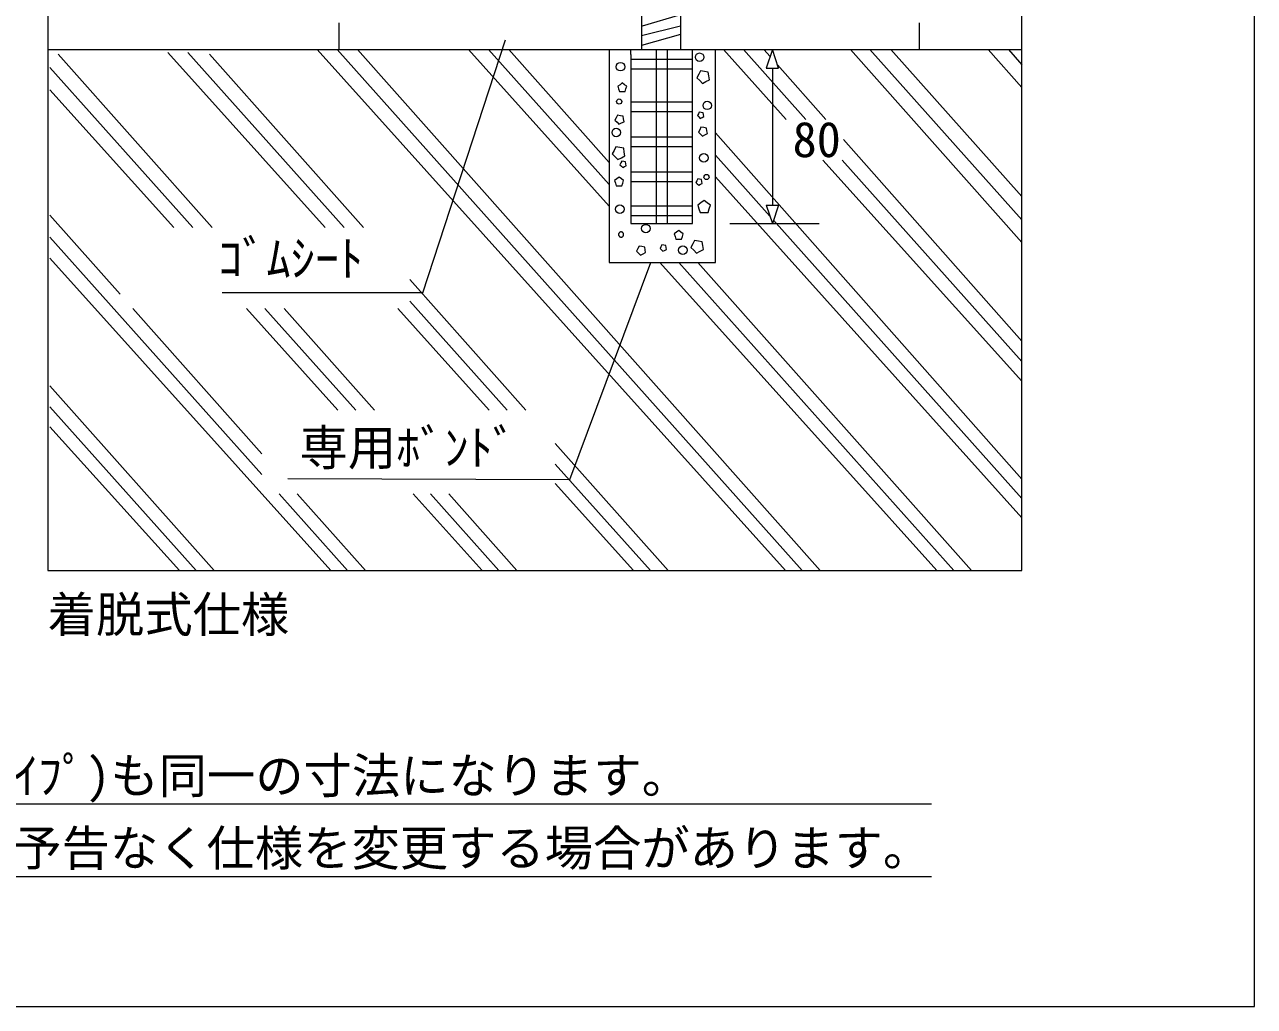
# Model space of a CAD drawing. Units: millimetres, scale not verified. Extents: x -1149 to 1219, y -822 to 858.
# Drawn here: x 710 to 1219, y -822 to -415 of the extents above; entities that cross this region are included whole.
import ezdxf
from ezdxf.enums import TextEntityAlignment as Align

# ---------------------------------------------------------------- set-up
doc = ezdxf.new("R2010")
doc.units = ezdxf.units.MM
doc.header["$LTSCALE"] = 8
doc.layers.add('0-0', color=7, linetype='Continuous', lineweight=18)
doc.styles.add('ＭＳ ゴシック', font='')
doc.styles.get('ＭＳ ゴシック').set_extended_font_data('MS Gothic')

msp = doc.modelspace()

# ---------------------------------------------------------------- linework, layer by layer
at = {"layer": '0-0'}
for p, q in [((981.741, -359.266), (981.73, -424.97)), ((981.73, -411.178), (965.833, -415.862)), ((840.297, -414.497), (840.297, -425.538)), ((981.73, -415.862), (965.535, -419.814)), ((1080.515, -414.497), (1080.515, -425.538)), ((875.041, -526.182), (909.278, -421.534)), ((981.73, -419.231), (965.532, -423.897)), ((719.737, -425.538), (1123.009, -425.538)), ((724.097, -427.394), (787.857, -499.207)), ((769.449, -426.77), (834.564, -499.207)), ((777.786, -426.77), (842.45, -499.207)), ((786.744, -427.394), (850.506, -499.207)), ((831.242, -425.538), (1025.101, -641.198)), ((839.587, -425.538), (1032.102, -641.198)), ((848, -425.538), (1039.482, -641.198)), ((893.892, -425.538), (952.087, -490.277)), ((902.237, -425.538), (952.087, -481.381)), ((910.654, -425.538), (952.087, -472.203)), ((961.092, -427.607), (961.092, -425.538)), ((965.532, -423.897), (965.531, -424.97)), ((965.531, -424.434), (965.531, -425.538)), ((971.595, -425.538), (971.595, -497.538)), ((976.101, -425.538), (976.101, -497.538)), ((981.73, -424.97), (981.73, -425.538)), ((986.603, -497.538), (986.603, -425.538)), ((999.439, -425.538), (1025.445, -454.435)), ((1007.785, -425.538), (1033.586, -454.435)), ((1016.204, -425.538), (1018.76, -428.428)), ((1052.057, -425.538), (1123.009, -505.393)), ((1060.002, -425.538), (1123.009, -495.957)), ((1068.683, -425.538), (1123.009, -486.275)), ((1109.034, -425.538), (1123.009, -441.162)), ((1117.38, -425.538), (1123.009, -431.883)), ((961.092, -427.607), (961.092, -497.174)), ((961.092, -429.476), (986.603, -429.476)), ((1021.769, -431.829), (1041.765, -454.435)), ((720.669, -432.977), (779.793, -499.207)), ((961.092, -433.476), (986.603, -433.476)), ((1019.708, -433.193), (1019.708, -489.883)), ((720.669, -442.205), (771.909, -499.207)), ((961.092, -447.114), (986.603, -447.114)), ((961.092, -451.114), (986.603, -451.114)), ((961.092, -461.616), (986.603, -461.616)), ((996.107, -460.039), (1123.009, -603.342)), ((1049.093, -462.719), (1123.009, -546.281)), ((961.092, -465.616), (986.603, -465.616)), ((996.107, -469.196), (1018.722, -494.529)), ((1040.631, -471.309), (1123.009, -562.842)), ((1048.652, -471.309), (1123.009, -554.589)), ((961.092, -476.126), (986.603, -476.126)), ((996.107, -478.173), (1123.009, -619.342)), ((961.092, -480.126), (986.603, -480.126)), ((961.092, -490.136), (986.603, -490.136)), ((1017.2, -489.885), (1019.708, -497.538)), ((1017.2, -489.885), (1022.216, -489.885)), ((1022.216, -489.885), (1019.708, -497.538)), ((720.669, -494.1), (749.692, -526.788)), ((961.092, -494.136), (986.603, -494.136)), ((961.092, -494.136), (961.092, -497.538)), ((961.092, -497.538), (986.603, -497.538)), ((1002.106, -497.538), (1039.006, -497.538)), ((1020.165, -496.145), (1123.009, -611.35)), ((720.669, -503.16), (808.394, -601.431)), ((720.669, -511.903), (836.892, -641.198)), ((935.882, -603.475), (969.395, -513.68)), ((973.124, -513.68), (1087.751, -641.198)), ((980.92, -513.68), (1094.753, -641.198)), ((988.914, -513.68), (1102.136, -641.198)), ((869.636, -520.752), (917.625, -574.801)), ((875.041, -526.182), (792.005, -526.182)), ((754.924, -532.681), (808.394, -592.904)), ((801.999, -532.681), (839.861, -574.801)), ((809.675, -532.681), (847.275, -574.801)), ((817.577, -532.681), (854.973, -574.801)), ((864.654, -532.681), (902.515, -574.801)), ((869.636, -529.661), (909.93, -574.801)), ((720.669, -564.682), (788.622, -641.198)), ((720.669, -573.357), (781.247, -641.198)), ((720.669, -581.615), (774.241, -641.198)), ((929.846, -588.565), (976.578, -641.198)), ((929.846, -597.11), (969.202, -641.198)), ((819.179, -603.042), (935.882, -603.475)), ((929.846, -605.205), (962.201, -641.198)), ((815.545, -609.441), (843.894, -641.198)), ((823.077, -609.441), (851.273, -641.198)), ((871, -609.441), (899.546, -641.198)), ((878.199, -609.441), (906.548, -641.198)), ((885.729, -609.441), (913.924, -641.198)), ((545.958, -737.764), (1085.55, -737.764)), ((545.55, -767.769), (1085.55, -767.769)), ((-1148.775, -821.592), (1155.225, -821.592))]:
    msp.add_line(p, q, dxfattribs=at)
for points in [[(-1148.775, -821.592), (1219.225, -821.592), (1219.225, 858.408), (-1148.775, 858.408)], [(719.737, -641.198), (1123.009, -641.198), (1123.009, -141.982), (719.737, -141.982)], [(1019.706, -425.538), (1017.2, -433.193), (1022.216, -433.193)], [(993.179, -434.814), (991.564, -434.579), (989.957, -434.307), (989.238, -435.768), (988.475, -437.214), (989.645, -438.359), (990.787, -439.518), (992.225, -438.77), (993.693, -438.043), (993.41, -436.436)], [(957.588, -439.349), (956.66, -440.054), (955.702, -440.722), (956.08, -441.83), (956.425, -442.938), (957.588, -442.923), (958.759, -442.938), (959.103, -441.83), (959.478, -440.722), (958.524, -440.054)], [(957.929, -453.081), (956.777, -452.927), (955.625, -452.721), (955.111, -453.778), (954.564, -454.806), (955.401, -455.613), (956.219, -456.45), (957.247, -455.906), (958.296, -455.393), (958.094, -454.24)], [(991.08, -451.642), (990.265, -451.518), (989.462, -451.371), (989.106, -452.112), (988.721, -452.839), (989.308, -453.404), (989.876, -453.984), (990.603, -453.602), (991.33, -453.25), (991.19, -452.442)], [(992.445, -458.005), (991.286, -457.837), (990.141, -457.638), (989.627, -458.695), (989.077, -459.723), (989.921, -460.53), (990.728, -461.374), (991.763, -460.824), (992.812, -460.317), (992.614, -459.165)], [(958.171, -466.328), (956.549, -466.1), (954.942, -465.822), (954.219, -467.289), (953.452, -468.728), (954.627, -469.873), (955.764, -471.04), (957.21, -470.276), (958.678, -469.557), (958.399, -467.943)], [(958.979, -471.979), (958.171, -471.862), (957.36, -471.722), (957.001, -472.456), (956.619, -473.183), (957.206, -473.748), (957.775, -474.335), (958.494, -473.953), (959.228, -473.594), (959.089, -472.786)], [(956.256, -478.364), (955.324, -479.069), (954.37, -479.737), (954.748, -480.845), (955.089, -481.96), (956.256, -481.938), (957.419, -481.96), (957.768, -480.845), (958.142, -479.737), (957.188, -479.069)], [(990.409, -479.311), (989.601, -479.201), (988.798, -479.054), (988.438, -479.795), (988.056, -480.507), (988.643, -481.08), (989.209, -481.667), (989.928, -481.278), (990.665, -480.926), (990.522, -480.126)], [(991.44, -487.964), (990.133, -488.94), (988.79, -489.887), (989.326, -491.428), (989.803, -492.991), (991.44, -492.962), (993.073, -492.991), (993.553, -491.428), (994.082, -489.879), (992.746, -488.94)], [(980.937, -500.396), (980.002, -501.094), (979.044, -501.769), (979.426, -502.87), (979.767, -503.985), (980.937, -503.97), (982.104, -503.985), (982.446, -502.87), (982.824, -501.769), (981.869, -501.094)], [(966.861, -507.244), (965.709, -507.075), (964.556, -506.877), (964.046, -507.926), (963.5, -508.954), (964.336, -509.761), (965.147, -510.605), (966.178, -510.055), (967.228, -509.541), (967.03, -508.403)], [(975.569, -506.664), (974.758, -506.547), (973.958, -506.392), (973.598, -507.141), (973.213, -507.86), (973.8, -508.425), (974.369, -509.012), (975.095, -508.631), (975.829, -508.271), (975.683, -507.471)], [(990.713, -505.042), (989.099, -504.807), (987.488, -504.528), (986.772, -505.996), (986.005, -507.442), (987.176, -508.572), (988.313, -509.746), (989.759, -508.983), (991.227, -508.264), (990.944, -506.657)]]:
    msp.add_lwpolyline(points, close=True, dxfattribs=at)
for points in [[(-1148.775, 794.408), (-1148.775, -821.592), (1155.225, -821.592)], [(981.741, -359.266), (981.741, -287.816), (965.647, -287.816), (965.647, -359.343), (965.532, -423.897)], [(952.087, -425.538), (952.087, -513.68), (996.107, -513.68), (996.107, -425.538)], [(956.819, -501.042), (956.731, -501.07), (956.646, -501.106), (956.564, -501.149), (956.486, -501.199), (956.413, -501.255), (956.345, -501.318), (956.283, -501.387), (956.227, -501.461), (956.177, -501.539), (956.135, -501.622), (956.099, -501.708), (956.072, -501.797), (956.052, -501.888), (956.04, -501.98), (956.036, -502.073), (956.04, -502.166), (956.052, -502.259), (956.072, -502.35), (956.099, -502.439), (956.135, -502.525), (956.177, -502.607), (956.227, -502.686), (956.283, -502.76), (956.345, -502.828), (956.413, -502.891), (956.486, -502.948), (956.564, -502.998), (956.646, -503.041), (956.731, -503.077), (956.819, -503.105), (956.909, -503.125), (957, -503.137), (957.093, -503.141)], [(957.093, -503.141), (957.185, -503.137), (957.276, -503.125), (957.366, -503.105), (957.454, -503.077), (957.539, -503.041), (957.621, -502.998), (957.699, -502.948), (957.772, -502.891), (957.84, -502.828), (957.902, -502.76), (957.958, -502.686), (958.008, -502.607), (958.05, -502.525), (958.086, -502.439), (958.113, -502.35), (958.133, -502.259), (958.145, -502.166), (958.149, -502.073), (958.145, -501.98), (958.133, -501.888), (958.113, -501.797), (958.086, -501.708), (958.05, -501.622), (958.008, -501.539), (957.958, -501.461), (957.902, -501.387), (957.84, -501.318), (957.772, -501.255), (957.699, -501.199), (957.621, -501.149), (957.539, -501.106), (957.454, -501.07), (957.366, -501.042), (957.276, -501.022), (957.185, -501.01), (957.093, -501.005), (957, -501.01), (956.909, -501.022), (956.819, -501.042)]]:
    msp.add_lwpolyline(points, dxfattribs=at)
for centre, radius in [((989.605, -428.706), 1.769), ((956.839, -432.603), 1.769), ((956.3, -447.033), 1.064), ((992.768, -448.611), 1.769), ((955.089, -459.866), 1.765), ((991.352, -470.372), 1.769), ((992.438, -478.272), 1.06), ((956.59, -491.593), 1.765), ((967.331, -499.637), 1.765), ((982.603, -508.513), 1.769)]:
    msp.add_circle(centre, radius, dxfattribs=at)

# ---------------------------------------------------------------- texts
at = {"layer": '0-0', "color": 4, "style": 'ＭＳ ゴシック'}
for s, p in [('80', (1028.089, -474.433)), ('ｺﾞﾑｼｰﾄ', (790.321, -523.687)), ('専用ﾎﾞﾝﾄﾞ', (823.999, -601.989)), ('着脱式仕様', (719.743, -671.094)), ('※120GL/GR(擬石ﾀｲﾌﾟ)も同一の寸法になります。', (545.958, -737.764)), ('※品質改良の為、予告なく仕様を変更する場合があります。', (545.55, -767.769))]:
    msp.add_text(s, height=14.66, dxfattribs=at).set_placement(p, align=Align.BOTTOM_LEFT)

doc.saveas('drawing.dxf')
